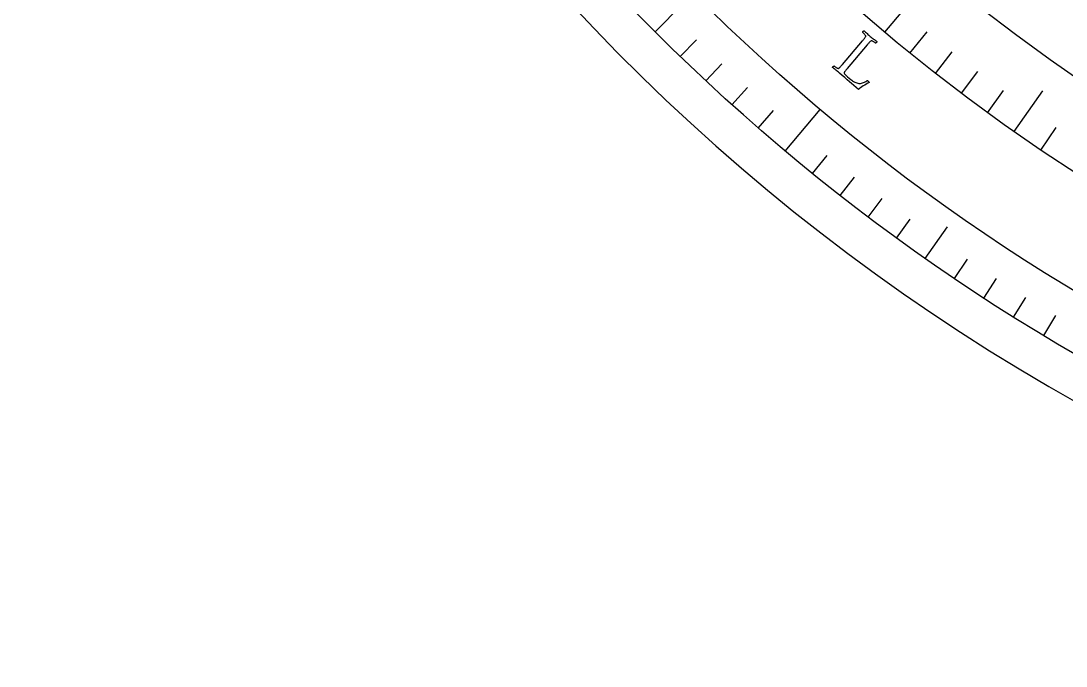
# Model space of a CAD drawing. Header units: millimetres. Extents: x -93 to 93, y -93 to 104.
# Drawn here: x -92.5 to -45.69, y -92.5 to -63.62 of the extents above; entities that cross this region are included whole.
import ezdxf

# ---------------------------------------------------------------- set-up
doc = ezdxf.new("R2010")
doc.units = ezdxf.units.MM
for name, color, linetype in [('CUT_OUTER', 1, 'Continuous'), ('ENGRAVE', 7, 'Continuous'), ('ENGRAVE_FINE', 8, 'Continuous'), ('TEXT', 5, 'Continuous')]:
    doc.layers.add(name, color=color, linetype=linetype)

msp = doc.modelspace()

# ---------------------------------------------------------------- linework, layer by layer
at = {"layer": 'CUT_OUTER'}
msp.add_arc((-0.0002, -0.0002), 92.4998, 179.658282, 0.243527, dxfattribs=at)
at = {"layer": 'ENGRAVE'}
for points in [[(-53.8094, -64.1275), (-51.8472, -61.7891)], [(-64.0992, -64.0992), (-62.8728, -62.8728)], [(-48.0155, -68.5733), (-46.7316, -66.7396)], [(-58.2687, -69.4419), (-56.7079, -67.5819)], [(-51.9947, -74.2561), (-50.9999, -72.8354)]]:
    msp.add_lwpolyline(points, dxfattribs=at)
for radius in [90.65, 90.65, 88.2219, 83.7125, 83.7125, 80.1513, 73.5375, 73.5375, 69.6525]:
    msp.add_circle((0, 0), radius, dxfattribs=at)
at = {"layer": 'ENGRAVE_FINE'}
for points in [[(-52.682, -65.0568), (-51.9136, -64.1079)], [(-62.9708, -65.2082), (-62.2479, -64.4596)], [(-51.5386, -65.9664), (-50.7868, -65.0042)], [(-61.8232, -66.2972), (-61.1134, -65.5361)], [(-50.3794, -66.8558), (-49.6446, -65.8806)], [(-60.6567, -67.3661), (-59.9604, -66.5927)], [(-49.205, -67.7248), (-48.4873, -66.737)], [(-59.4718, -68.4144), (-58.789, -67.6291)], [(-46.8114, -69.4008), (-46.1287, -68.3886)], [(-57.0479, -70.4483), (-56.393, -69.6396)], [(-55.8097, -71.4332), (-55.169, -70.6132)], [(-54.5545, -72.3963), (-53.9283, -71.5652)], [(-53.2827, -73.3374), (-52.6711, -72.4955)], [(-50.6908, -75.1523), (-50.1089, -74.2895)], [(-49.3715, -76.0255), (-48.8048, -75.1527)], [(-48.0372, -76.8756), (-47.4857, -75.9931)], [(-46.6882, -77.7022), (-46.1522, -76.8102)]]:
    msp.add_lwpolyline(points, dxfattribs=at)
at = {"layer": 'TEXT'}
msp.add_lwpolyline([(-55.4912, -65.7512), (-55.4936, -65.7541), (-55.4966, -65.7576), (-55.5001, -65.7617), (-55.5041, -65.7665), (-55.5145, -65.7789), (-55.5265, -65.793), (-55.5399, -65.8089), (-55.5548, -65.8265), (-55.5699, -65.8448), (-55.584, -65.8625), (-55.5972, -65.8797), (-55.6093, -65.8964), (-55.6193, -65.9115), (-55.6259, -65.9239), (-55.6292, -65.9337), (-55.6292, -65.9408), (-55.6224, -65.9603), (-55.6127, -65.9793), (-55.6001, -65.9977), (-55.5845, -66.0156), (-55.5647, -66.0352), (-55.5391, -66.0588), (-55.5077, -66.0863), (-55.4707, -66.1178), (-55.3289, -66.2365), (-55.291, -66.2664), (-55.2496, -66.2956), (-55.2046, -66.3242), (-55.1562, -66.3522), (-55.1071, -66.3768), (-55.0604, -66.3953), (-55.0161, -66.4078), (-54.9741, -66.4142), (-54.936, -66.4148), (-54.8961, -66.4115), (-54.8544, -66.4042), (-54.8108, -66.3931), (-54.7647, -66.377), (-54.7155, -66.3547), (-54.6633, -66.3263), (-54.6079, -66.2919), (-54.5981, -66.2885), (-54.5867, -66.2898), (-54.5737, -66.2957), (-54.559, -66.3061), (-54.5385, -66.3246), (-54.5234, -66.3419), (-54.5138, -66.3579), (-54.5097, -66.3726), (-54.5713, -66.4099), (-54.6351, -66.448), (-54.701, -66.4871), (-54.7691, -66.5271), (-54.8347, -66.567), (-54.8931, -66.6057), (-54.9444, -66.6433), (-54.9885, -66.6798), (-55.0906, -66.5949), (-55.1917, -66.5095), (-55.2918, -66.4235), (-55.391, -66.3371), (-55.493, -66.2479), (-55.6019, -66.1538), (-55.7176, -66.0548), (-55.8401, -65.9507), (-55.8829, -65.9149), (-55.9237, -65.8814), (-55.9628, -65.8504), (-55.9999, -65.8216), (-56.0363, -65.7936), (-56.0728, -65.7645), (-56.1096, -65.7343), (-56.1466, -65.7031), (-56.1459, -65.6933), (-56.142, -65.6829), (-56.1352, -65.6717), (-56.1252, -65.6599), (-56.1141, -65.649), (-56.1039, -65.6408), (-56.0944, -65.6351), (-56.0858, -65.632), (-56.0764, -65.6397), (-56.0633, -65.6496), (-56.0466, -65.6618), (-56.0263, -65.6762), (-56.0041, -65.6912), (-55.9817, -65.7049), (-55.9591, -65.7174), (-55.9363, -65.7287), (-55.9155, -65.7374), (-55.8987, -65.7421), (-55.8859, -65.7429), (-55.8772, -65.7396), (-55.8587, -65.7271), (-55.8394, -65.7114), (-55.8194, -65.6925), (-55.7986, -65.6704), (-55.777, -65.6462), (-55.7549, -65.6209), (-55.732, -65.5946), (-55.7086, -65.5671), (-54.8062, -64.5051), (-54.7828, -64.4774), (-54.7603, -64.4504), (-54.7386, -64.424), (-54.7177, -64.3983), (-54.6988, -64.3737), (-54.683, -64.3505), (-54.6703, -64.3288), (-54.6608, -64.3085), (-54.6581, -64.2985), (-54.6604, -64.2858), (-54.6677, -64.2705), (-54.6801, -64.2526), (-54.6955, -64.2334), (-54.7117, -64.2142), (-54.7287, -64.1951), (-54.7467, -64.1761), (-54.7637, -64.1587), (-54.778, -64.1445), (-54.7895, -64.1334), (-54.7984, -64.1254), (-54.7966, -64.1165), (-54.7924, -64.1063), (-54.7857, -64.095), (-54.7767, -64.0824), (-54.7666, -64.0707), (-54.7567, -64.0621), (-54.747, -64.0566), (-54.7376, -64.0543), (-54.7015, -64.0874), (-54.6658, -64.1205), (-54.6305, -64.1534), (-54.5956, -64.1862), (-54.561, -64.2186), (-54.5262, -64.2502), (-54.4913, -64.2811), (-54.4562, -64.3111), (-54.4199, -64.3414), (-54.3837, -64.3709), (-54.3475, -64.3994), (-54.3113, -64.427), (-54.2749, -64.4546), (-54.2378, -64.4829), (-54.2, -64.5121), (-54.1615, -64.5421), (-54.1623, -64.5518), (-54.1661, -64.5622), (-54.1729, -64.5734), (-54.1828, -64.5853), (-54.1937, -64.5963), (-54.2039, -64.6047), (-54.2132, -64.6105), (-54.2217, -64.6138), (-54.231, -64.6063), (-54.2439, -64.5968), (-54.2603, -64.585), (-54.2803, -64.5711), (-54.3019, -64.5566), (-54.3233, -64.5431), (-54.3444, -64.5306), (-54.3654, -64.5191), (-54.3847, -64.5102), (-54.4011, -64.5054), (-54.4145, -64.5048), (-54.425, -64.5082), (-54.4399, -64.5191), (-54.4557, -64.5326), (-54.4723, -64.5486), (-54.4898, -64.5672), (-54.508, -64.5877), (-54.5268, -64.6092), (-54.5463, -64.6318), (-54.5665, -64.6555), (-54.5697, -64.6594), (-54.573, -64.6632), (-54.5762, -64.667), (-54.5794, -64.6709), (-54.5827, -64.6747), (-54.5859, -64.6785), (-54.5891, -64.6824), (-54.5924, -64.6862)], close=True, dxfattribs=at)

doc.saveas('drawing.dxf')
